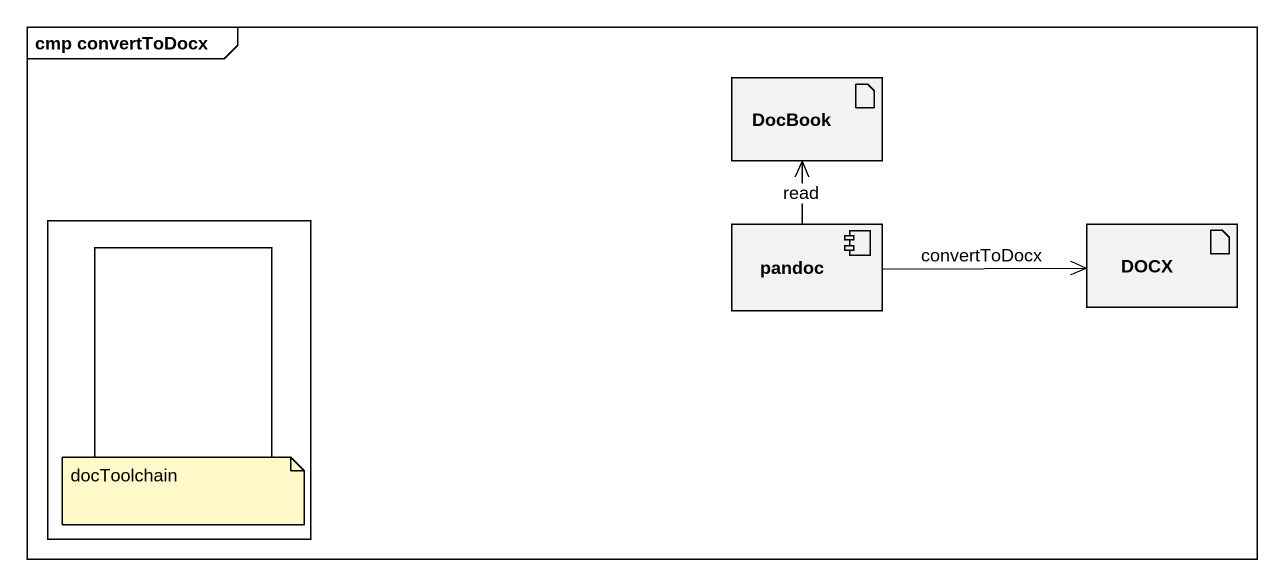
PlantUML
@startuml
mainframe cmp convertToDocx
artifact DocBook
rectangle " " as rectangle1 #FFFFFF {
  rectangle " " as rectangle2
}
component pandoc
artifact DOCX
pandoc -up-> DocBook : read
pandoc -right-> DOCX : convertToDocx
note as N1
  docToolchain
end note
@enduml
